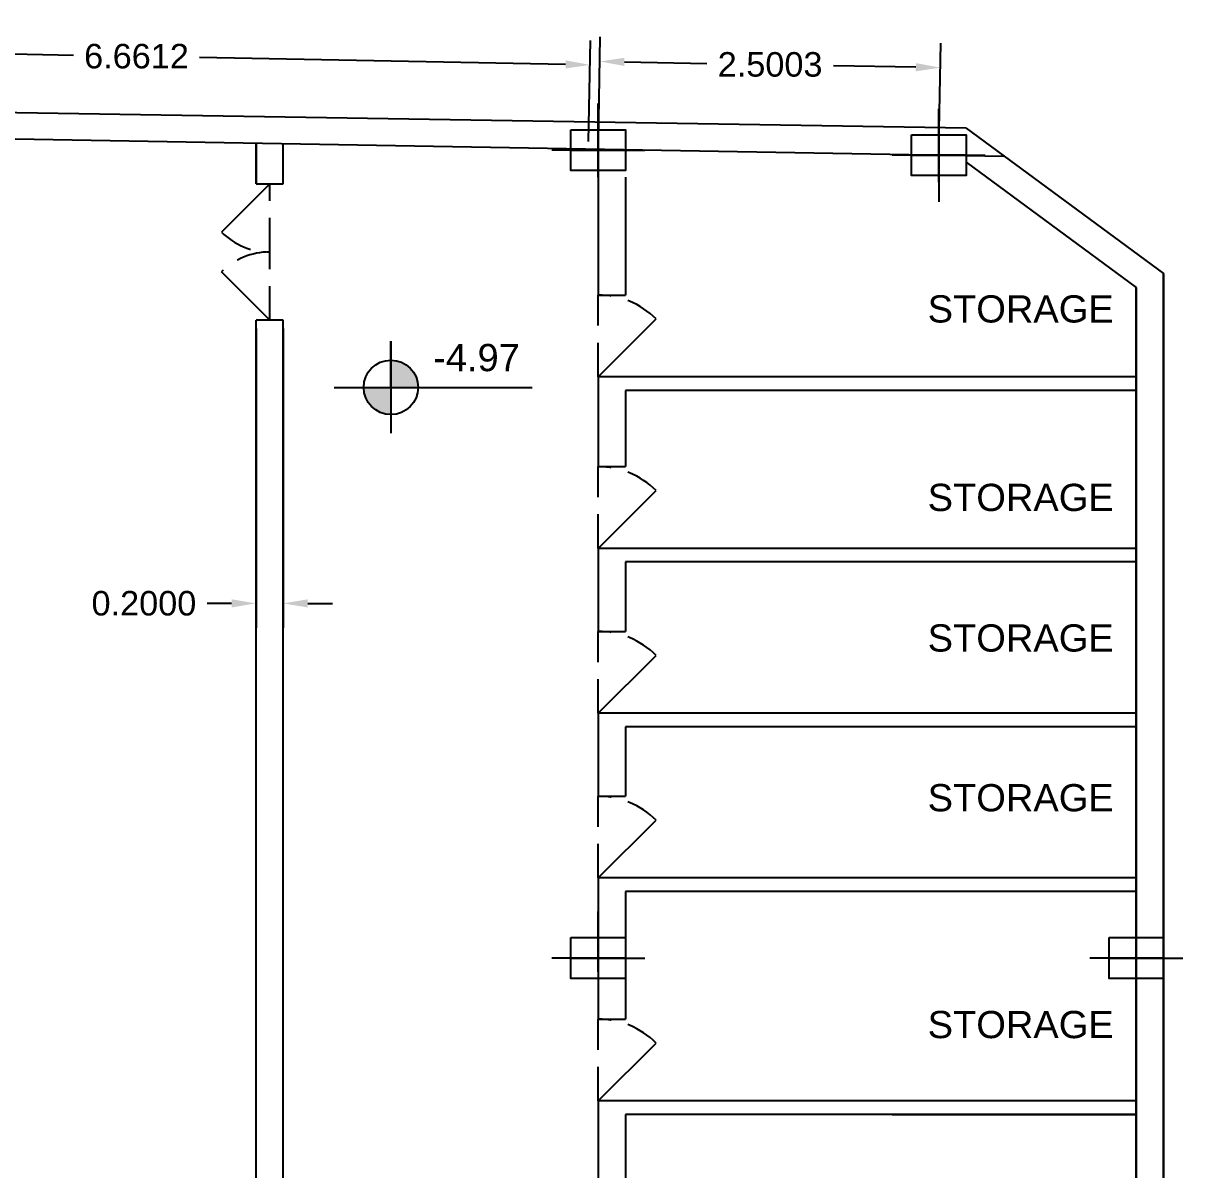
# Model space of a CAD drawing. Header units: inches. Extents: x 5 to 162, y 3 to 116.
# Drawn here: x 24.72 to 33.24, y 106.25 to 114.67 of the extents above; entities that cross this region are included whole.
import ezdxf

# ---------------------------------------------------------------- set-up
doc = ezdxf.new("R2010")
doc.units = ezdxf.units.IN
doc.header["$MEASUREMENT"] = 0
doc.linetypes.add('DASHED2', pattern=[0.375, 0.25, -0.125])
doc.styles.get("Standard").update_dxf_attribs({"font": 'arial.ttf'})
doc.dimstyles.get("Standard").update_dxf_attribs({"dimtxt": 0.18, "dimasz": 0.18, "dimexe": 0.18, "dimexo": 0.0625, "dimgap": 0.09, "dimtad": 0, "dimtih": 1, "dimtoh": 1, "dimdec": 4, "dimzin": 0, "dimdsep": 46, "dimtxsty": 'Standard', "dimcen": 0.09, "dimadec": 0, "dimazin": 0, "dimtfac": 1, "dimtdec": 4, "dimtofl": 0, "dimtmove": 0, "dimatfit": 3, "dimfxl": 1, "dimtolj": 1, "dimtzin": 0, "dimarcsym": 0})

# ---------------------------------------------------------------- blocks, each defined once
blk = doc.blocks.new('*U2')
blk.add_lwpolyline([(-0.2, 0), (0.2, 0), (0.2, -0.3), (-0.2, -0.3)], close=True)
blk = doc.blocks.new('*D145')
at = {"color": 0, "lineweight": -2, "transparency": 16777216}
for p, q in [((28.9477, 113.8103), (28.9616, 114.5706)), ((31.4476, 113.7646), (31.4614, 114.525)), ((29.1383, 114.3873), (29.743, 114.3763)), ((31.2782, 114.3483), (30.6734, 114.3593))]:
    blk.add_line(p, q, dxfattribs=at)
at = {"color": 0, "transparency": 16777216}
for points in [[(29.1388, 114.4173), (29.1377, 114.3574), (28.9583, 114.3906)], [(31.2787, 114.3783), (31.2776, 114.3183), (31.4581, 114.345)]]:
    blk.add_solid(points, dxfattribs=at)
at = {"layer": 'Defpoints', "color": 0, "transparency": 16777216}
for p in [(31.4581, 114.345), (28.9466, 113.7478), (31.4464, 113.7022)]:
    blk.add_point(p, dxfattribs=at)
at = {"color": 0, "transparency": 16777216, "insert": (30.2082, 114.3678), "char_height": 0.18, "attachment_point": 5}
blk.add_mtext('\\A1;2.5003', dxfattribs=at)
blk = doc.blocks.new('*D109')
at = {"color": 0, "lineweight": -2, "transparency": 16777216}
for p, q in [((26.4344, 112.4291), (26.4344, 110.2317)), ((26.6344, 112.4291), (26.6344, 110.2317)), ((26.2544, 110.4117), (26.0744, 110.4117)), ((26.8144, 110.4117), (26.9944, 110.4117))]:
    blk.add_line(p, q, dxfattribs=at)
at = {"color": 0, "transparency": 16777216}
for points in [[(26.2544, 110.4417), (26.2544, 110.3817), (26.4344, 110.4117)], [(26.8144, 110.4417), (26.8144, 110.3817), (26.6344, 110.4117)]]:
    blk.add_solid(points, dxfattribs=at)
at = {"layer": 'Defpoints', "color": 0, "transparency": 16777216}
for p in [(26.4344, 112.4916), (26.6344, 112.4916), (26.4344, 110.4117)]:
    blk.add_point(p, dxfattribs=at)
at = {"color": 0, "transparency": 16777216, "insert": (25.6111, 110.4117), "char_height": 0.18, "attachment_point": 5}
blk.add_mtext('\\A1;0.2000', dxfattribs=at)
blk = doc.blocks.new('*D163')
at = {"color": 0, "lineweight": -2, "transparency": 16777216}
for p, q in [((22.2158, 113.9283), (22.2299, 114.6715)), ((28.8758, 113.8021), (28.8899, 114.5453)), ((22.4065, 114.4881), (25.0933, 114.4372)), ((28.7065, 114.3687), (26.0197, 114.4196))]:
    blk.add_line(p, q, dxfattribs=at)
at = {"color": 0, "transparency": 16777216}
for points in [[(22.407, 114.5181), (22.4059, 114.4581), (22.2265, 114.4915)], [(28.7071, 114.3987), (28.706, 114.3387), (28.8865, 114.3653)]]:
    blk.add_solid(points, dxfattribs=at)
at = {"layer": 'Defpoints', "color": 0, "transparency": 16777216}
for p in [(28.8865, 114.3653), (22.2146, 113.8658), (28.8746, 113.7396)]:
    blk.add_point(p, dxfattribs=at)
at = {"color": 0, "transparency": 16777216, "insert": (25.5565, 114.4284), "char_height": 0.18, "attachment_point": 5}
blk.add_mtext('\\A1;6.6612', dxfattribs=at)

msp = doc.modelspace()

# ---------------------------------------------------------------- hatches: boundary and pattern name
h = msp.add_hatch(color=256)
h.dxf.hatch_style = 1
h.paths.add_polyline_path([(27.42436, 112.19785), (27.42436, 111.99785), (27.62436, 111.99785, 0.4142136)])
h.paths.add_polyline_path([(27.42436, 111.79785), (27.42436, 111.99785), (27.22436, 111.99785, 0.4142136)])

# ---------------------------------------------------------------- linework, layer by layer
for p, q in [((31.64641, 113.90016), (17.90822, 114.12305)), ((28.94641, 113.54162), (28.94641, 114.08118)), ((31.44641, 113.50416), (31.44641, 114.04372)), ((18.18292, 113.93565), (31.92412, 113.69579)), ((28.94641, 113.93762), (28.94641, 113.39806)), ((31.44641, 113.90016), (31.44641, 113.3606)), ((31.64641, 113.90016), (33.09641, 112.83313)), ((26.43441, 113.49162), (26.43441, 113.79162)), ((26.43441, 113.79162), (26.43441, 113.49162)), ((26.63441, 113.49162), (26.63441, 113.79162)), ((29.14441, 113.73962), (28.60485, 113.73962)), ((28.74841, 113.73962), (29.28797, 113.73962)), ((28.94641, 113.74777), (28.94641, 112.95216)), ((31.64441, 113.70216), (31.10485, 113.70216)), ((31.24841, 113.70216), (31.78797, 113.70216)), ((31.57804, 113.70216), (31.57849, 113.70183)), ((31.64641, 113.65184), (32.89641, 112.73199)), ((26.53441, 113.49162), (26.18086, 113.13806)), ((26.43441, 113.49162), (26.63441, 113.49162)), ((29.14641, 113.54162), (29.14641, 112.67589)), ((28.94641, 112.95216), (28.94641, 112.67589)), ((26.53441, 112.49162), (26.18086, 112.84517)), ((33.09641, 87.42362), (33.09641, 112.83313)), ((33.09641, 112.83313), (33.09641, 73.31313)), ((32.89641, 112.73199), (32.89641, 87.42362)), ((32.89641, 87.42362), (32.89641, 112.73199)), ((32.89641, 112.73199), (32.89641, 73.49199)), ((28.94641, 112.67589), (29.14641, 112.67589)), ((32.89641, 112.35216), (32.89641, 112.60216)), ((26.43441, 102.93762), (26.43441, 112.49162)), ((26.63441, 112.49162), (26.43441, 112.49162)), ((26.63441, 102.73762), (26.63441, 112.49162)), ((28.94641, 112.07589), (29.37068, 112.50015)), ((27.42436, 111.99785), (27.42436, 112.33717)), ((27.42436, 112.33717), (27.42436, 111.66124)), ((28.94641, 112.07589), (28.94641, 111.41589)), ((29.14641, 112.07589), (28.94641, 112.07589)), ((32.89641, 112.07589), (29.14641, 112.07589)), ((27.00704, 111.99785), (28.46188, 111.99785)), ((29.14641, 111.97589), (29.14641, 111.41589)), ((32.89641, 111.97589), (29.14641, 111.97589)), ((28.94641, 111.41589), (29.14641, 111.41589)), ((28.94641, 110.81589), (29.37068, 111.24015)), ((32.89641, 111.05216), (32.89641, 110.95216)), ((28.94641, 110.81589), (28.94641, 110.20589)), ((29.14641, 110.81589), (28.94641, 110.81589)), ((32.89641, 110.81589), (29.14641, 110.81589)), ((29.14641, 110.71589), (29.14641, 110.20589)), ((32.89641, 110.71589), (29.14641, 110.71589)), ((28.94641, 110.20589), (29.14641, 110.20589)), ((28.94641, 109.60589), (29.37068, 110.03015)), ((28.94641, 109.60589), (28.94641, 108.99589)), ((29.14641, 109.60589), (28.94641, 109.60589)), ((32.89641, 109.60589), (29.14641, 109.60589)), ((29.14641, 109.50589), (29.14641, 108.99589)), ((32.89641, 109.50589), (29.14641, 109.50589)), ((28.94641, 108.99589), (29.14641, 108.99589)), ((28.94641, 108.39589), (29.37068, 108.82015)), ((28.94641, 108.39589), (28.94641, 107.35962)), ((29.14641, 108.39589), (28.94641, 108.39589)), ((32.89641, 108.39589), (29.14641, 108.39589)), ((29.14641, 108.29589), (29.14641, 107.35962)), ((32.89641, 108.29589), (29.14641, 108.29589)), ((28.94641, 107.70552), (28.94641, 108.14918)), ((32.89641, 107.60962), (32.89641, 108.14918)), ((28.94641, 107.9753), (28.94641, 107.43574)), ((32.89641, 108.00562), (32.89641, 107.46606)), ((29.14441, 107.80762), (28.60485, 107.80762)), ((28.74841, 107.80762), (29.28797, 107.80762)), ((33.09441, 107.80762), (32.55485, 107.80762)), ((32.69841, 107.80762), (33.23797, 107.80762)), ((28.94641, 107.35962), (29.14641, 107.35962)), ((28.94641, 106.75962), (29.37068, 107.18388)), ((28.94641, 106.75962), (28.94641, 106.09962)), ((29.14641, 106.75962), (28.94641, 106.75962)), ((32.89641, 106.75962), (29.14641, 106.75962)), ((29.14641, 106.65962), (29.14641, 106.09962)), ((32.89641, 106.65962), (29.14641, 106.65962)), ((31.10485, 106.65962), (32.89641, 106.65962))]:
    msp.add_line(p, q)
at = {"linetype": 'DASHED2'}
for p, q in [((26.53441, 112.99162), (26.53441, 113.49162)), ((26.53441, 112.49162), (26.53441, 112.99162)), ((28.94641, 112.07589), (28.94641, 112.67589)), ((28.94641, 110.81589), (28.94641, 111.41589)), ((28.94641, 109.60589), (28.94641, 110.20589)), ((28.94641, 108.39589), (28.94641, 108.99589)), ((28.94641, 106.75962), (28.94641, 107.35962))]:
    msp.add_line(p, q, dxfattribs=at)
msp.add_circle((27.42436, 111.99785), 0.2)
for centre, radius, start, end in [((26.53441, 113.49162), 0.5, 225, 270), ((26.53441, 112.49162), 0.5, 90, 135), ((28.94641, 112.07589), 0.6, 45, 90), ((28.94641, 110.81589), 0.6, 45, 90), ((28.94641, 109.60589), 0.6, 45, 90), ((28.94641, 108.39589), 0.6, 45, 90), ((28.94641, 106.75962), 0.6, 45, 90)]:
    msp.add_arc(centre, radius, start, end, dxfattribs=at)

# ---------------------------------------------------------------- block references
for p in [(28.94641, 113.88962), (31.44641, 113.85216), (28.94641, 107.95762), (32.89641, 107.95762)]:
    msp.add_blockref('*U2', p)

# ---------------------------------------------------------------- texts
at = {"char_height": 0.2, "attachment_point": 1}
for insert in [(31.36484, 112.67383), (31.36484, 111.28994), (31.36484, 110.25788), (31.36484, 109.08509), (31.36484, 107.41974)]:
    msp.add_mtext('STORAGE', dxfattribs=dict(at, insert=insert))
at = {"insert": (27.73446, 112.31669), "char_height": 0.2, "attachment_point": 1}
msp.add_mtext_dynamic_manual_height_columns('-4.97', width=0.6284528, gutter_width=1, heights=[0.17209], dxfattribs=at)

# ---------------------------------------------------------------- dimensions: what is measured, and where the dimension line sits
for p1, p2, distance, picture, middle in [((22.21463, 113.86584), (28.87463, 113.73962), 0.62581, '*D163', (25.55649, 114.42843)), ((28.94655, 113.74777), (31.44641, 113.70216), 0.64297, '*D145', (30.20821, 114.36783))]:
    dim = msp.add_aligned_dim(p1=p1, p2=p2, distance=distance, dimstyle='Standard')
    dim.commit()
    dim.dimension.update_dxf_attribs({"geometry": picture, "text_midpoint": middle})
dim = msp.add_linear_dim(base=(26.43441, 110.41166), p1=(26.63441, 112.49162), p2=(26.43441, 112.49162), dimstyle='Standard')
dim.commit()
dim.dimension.update_dxf_attribs({"geometry": '*D109', "text_midpoint": (25.61109, 110.41166)})

doc.saveas('drawing.dxf')
